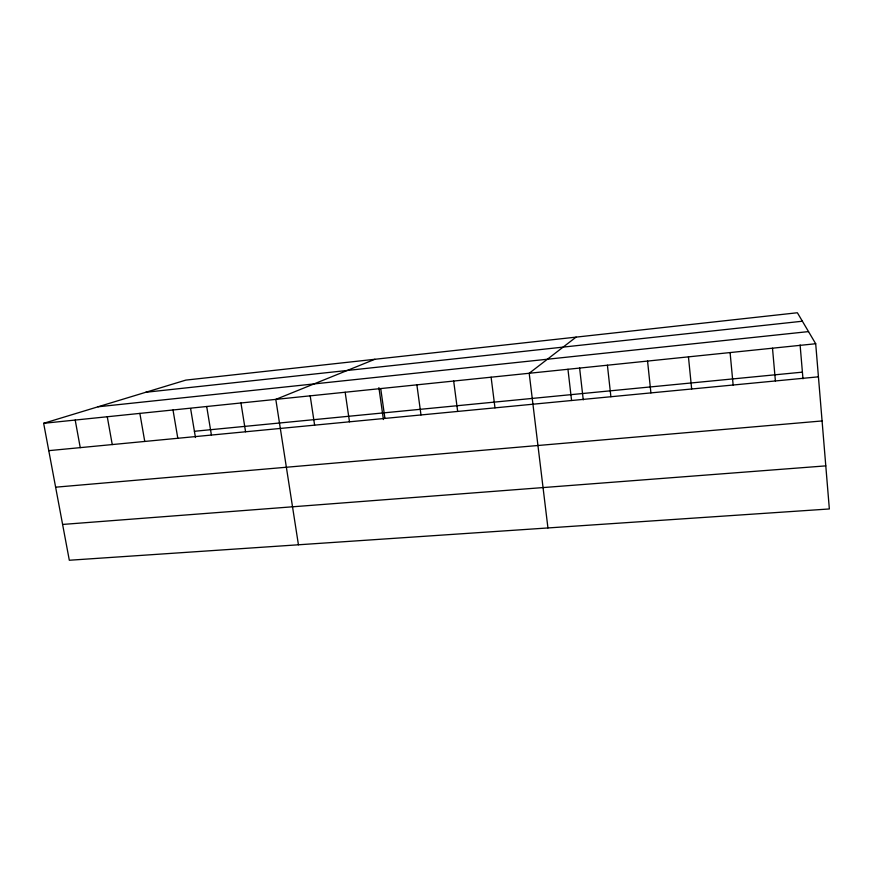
<?xml version="1.0" encoding="UTF-8"?>
<svg xmlns="http://www.w3.org/2000/svg" width="873" height="873" viewBox="0 0 873 873"><rect width="100%" height="100%" fill="white"/><g stroke="black" fill="none" stroke-linecap="round" stroke-linejoin="round"><path stroke-width="1.31" d="M576.082 337.12L529.191 373.273L547.938 527.947M374.877 359.283L275.803 399.387L298.435 544.785M43.65 423.307L185.84 380.104L797.376 312.752L815.698 343.744L829.35 508.959L69.316 560.248L43.65 423.307L815.698 343.744M145.824 392.261L802.385 321.22M98.038 406.785L808.518 331.598M194.406 431.284L802.407 372.149M48.779 450.654L818.438 376.83M55.621 487.189L822.082 420.95M62.605 524.444L825.793 465.876M75.198 420.055L80.251 447.642M107.27 416.748L112.246 444.564M139.866 413.398L144.754 441.454M173.007 409.983L177.808 438.279M190.62 408.64L195.454 437.526M206.694 406.502L211.408 435.06M240.959 402.977L245.575 431.775M310.188 395.84L314.618 425.151M345.162 392.239L349.484 421.812M380.715 388.572L384.938 418.407M378.893 387.601L383.411 419.542M416.879 384.84L420.993 414.948M453.676 381.054L457.67 411.434M491.106 377.191L494.98 407.855M567.952 369.268L571.575 400.511M579.607 367.98L583.262 399.878M607.401 365.209L610.893 396.735M647.559 361.073L650.909 392.894M688.448 356.85L691.656 388.987M730.09 352.561L733.145 385.004M772.496 348.196L775.399 380.955M800.105 344.966L802.974 378.827"/></g></svg>
